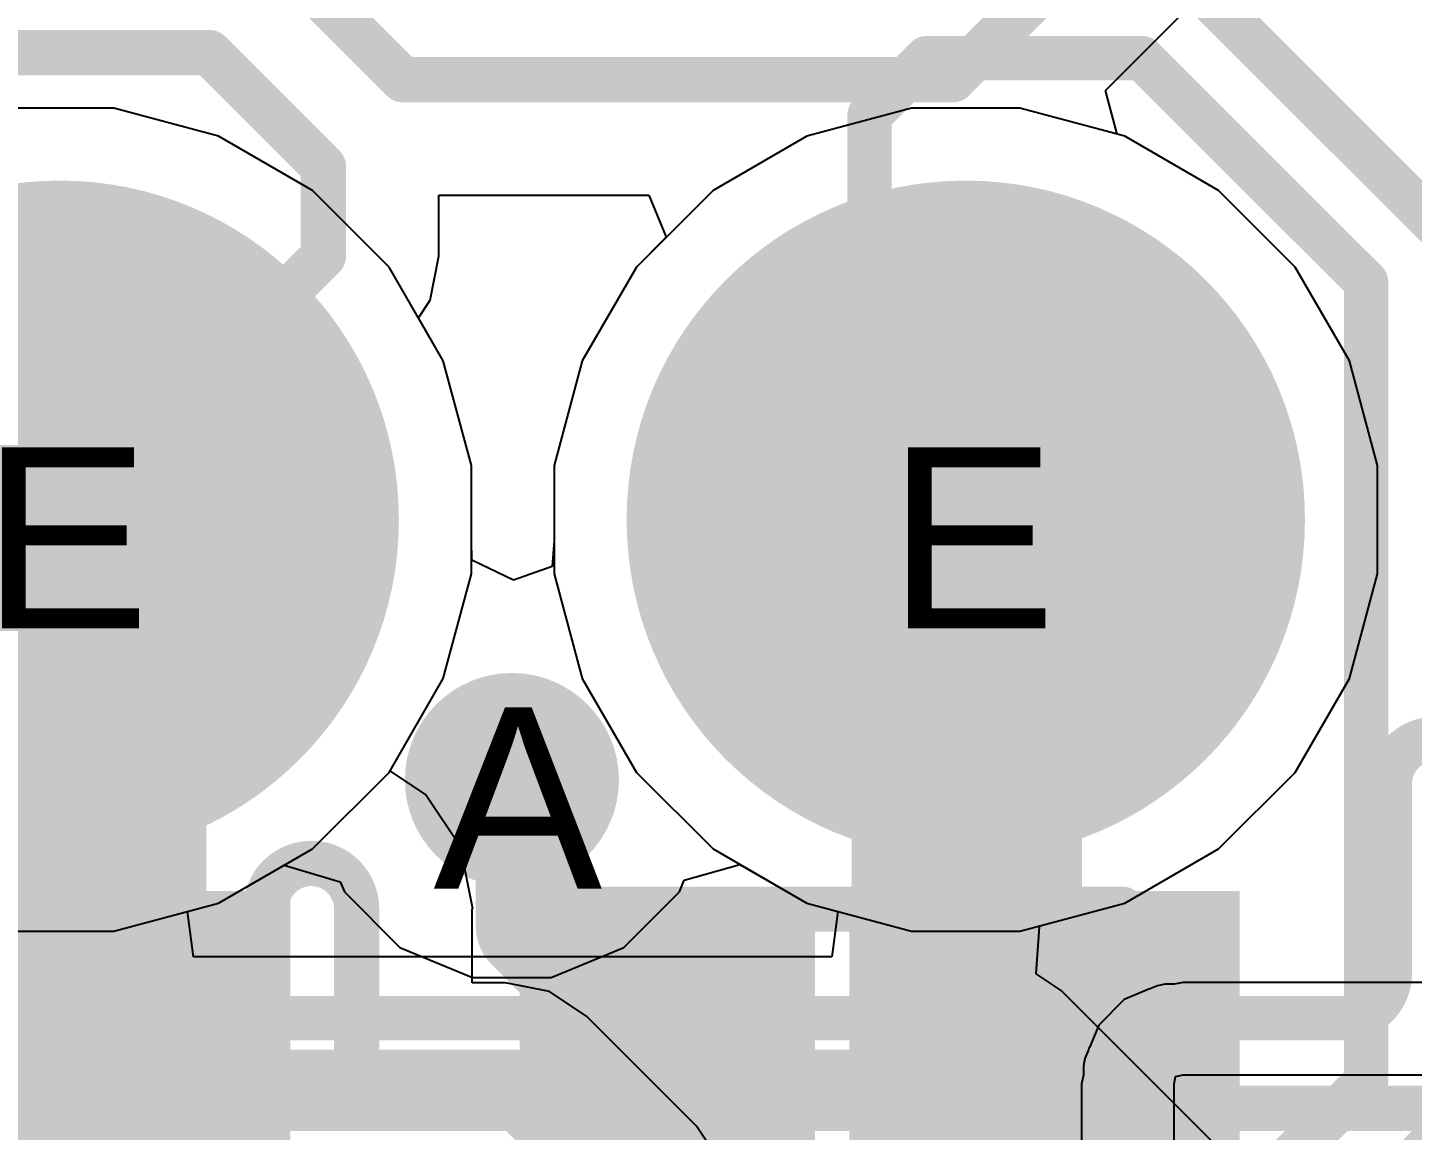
# Model space of a CAD drawing. Header units: inches. Extents: x 0 to 5271, y 0 to 5417.
# Drawn here: x 109.678 to 113.56, y 90.122 to 93.214 of the extents above; entities that cross this region are included whole.
import ezdxf

# ---------------------------------------------------------------- set-up
doc = ezdxf.new("R2010")
doc.units = ezdxf.units.IN
for name, color, linetype in [('Bottom Layer', 5, 'Continuous'), ('Bottom Overlay', 54, 'Continuous'), ('Bottom Paste', 16, 'Continuous'), ('Bottom Solder', 6, 'Continuous'), ('Drill Drawing', 1, 'Continuous'), ('L2_GND1', 16, 'Continuous'), ('L3_SIG1', 76, 'Continuous'), ('L4_PWR', 90, 'Continuous'), ('L5_GND2', 156, 'Continuous'), ('L6_SIG2', 130, 'Continuous'), ('L7_GND3', 216, 'Continuous'), ('Multi-Layer', 9, 'Continuous'), ('Pad Holes', 156, 'Continuous'), ('Top Layer', 1, 'Continuous'), ('Top Overlay', 2, 'Continuous'), ('Top Solder', 216, 'Continuous'), ('Via Holes', 16, 'Continuous')]:
    doc.layers.add(name, color=color, linetype=linetype)
doc.styles.add('Arial', font='', dxfattribs={"height": 0.2})
doc.styles.get('Arial').set_extended_font_data('Arial')

# ---------------------------------------------------------------- blocks, each defined once
blk = doc.blocks.new('HR911130C_519')
at = {"layer": 'Bottom Layer'}
h = blk.add_hatch(color=5, dxfattribs=at)
edge = h.paths.add_edge_path()
edge.add_arc((-1.905, -6.9184), 0.9, 0, 360)
h = blk.add_hatch(color=5, dxfattribs=at)
edge = h.paths.add_edge_path()
edge.add_arc((0.635, -6.9184), 0.9, 0, 360)
at = {"layer": 'Bottom Solder'}
h = blk.add_hatch(color=6, dxfattribs=at)
edge = h.paths.add_edge_path()
edge.add_arc((-1.905, -6.9184), 0.9508, 0, 360)
h = blk.add_hatch(color=6, dxfattribs=at)
edge = h.paths.add_edge_path()
edge.add_arc((0.635, -6.9184), 0.9508, 0, 360)
at = {"layer": 'L2_GND1'}
h = blk.add_hatch(color=16, dxfattribs=at)
edge = h.paths.add_edge_path()
edge.add_arc((-1.905, -6.9184), 0.9, 0, 360)
h = blk.add_hatch(color=16, dxfattribs=at)
edge = h.paths.add_edge_path()
edge.add_arc((0.635, -6.9184), 0.9, 0, 360)
at = {"layer": 'L3_SIG1'}
h = blk.add_hatch(color=76, dxfattribs=at)
edge = h.paths.add_edge_path()
edge.add_arc((-1.905, -6.9184), 0.9, 0, 360)
h = blk.add_hatch(color=76, dxfattribs=at)
edge = h.paths.add_edge_path()
edge.add_arc((0.635, -6.9184), 0.9, 0, 360)
at = {"layer": 'L4_PWR'}
h = blk.add_hatch(color=90, dxfattribs=at)
edge = h.paths.add_edge_path()
edge.add_arc((-1.905, -6.9184), 0.9, 0, 360)
h = blk.add_hatch(color=90, dxfattribs=at)
edge = h.paths.add_edge_path()
edge.add_arc((0.635, -6.9184), 0.9, 0, 360)
at = {"layer": 'L5_GND2'}
h = blk.add_hatch(color=156, dxfattribs=at)
edge = h.paths.add_edge_path()
edge.add_arc((-1.905, -6.9184), 0.9, 0, 360)
h = blk.add_hatch(color=156, dxfattribs=at)
edge = h.paths.add_edge_path()
edge.add_arc((0.635, -6.9184), 0.9, 0, 360)
at = {"layer": 'L6_SIG2'}
h = blk.add_hatch(color=130, dxfattribs=at)
edge = h.paths.add_edge_path()
edge.add_arc((-1.905, -6.9184), 0.9, 0, 360)
h = blk.add_hatch(color=130, dxfattribs=at)
edge = h.paths.add_edge_path()
edge.add_arc((0.635, -6.9184), 0.9, 0, 360)
at = {"layer": 'L7_GND3'}
h = blk.add_hatch(color=216, dxfattribs=at)
edge = h.paths.add_edge_path()
edge.add_arc((-1.905, -6.9184), 0.9, 0, 360)
h = blk.add_hatch(color=216, dxfattribs=at)
edge = h.paths.add_edge_path()
edge.add_arc((0.635, -6.9184), 0.9, 0, 360)
at = {"layer": 'Multi-Layer'}
h = blk.add_hatch(color=9, dxfattribs=at)
edge = h.paths.add_edge_path()
edge.add_arc((-1.905, -6.9184), 0.9, 0, 360)
h = blk.add_hatch(color=9, dxfattribs=at)
edge = h.paths.add_edge_path()
edge.add_arc((0.635, -6.9184), 0.9, 0, 360)
at = {"layer": 'Pad Holes'}
h = blk.add_hatch(color=7, dxfattribs=at)
edge = h.paths.add_edge_path()
edge.add_arc((-1.905, -6.9184), 0.45, 0, 360)
h = blk.add_hatch(color=7, dxfattribs=at)
edge = h.paths.add_edge_path()
edge.add_arc((0.635, -6.9184), 0.45, 0, 360)
at = {"layer": 'Top Layer'}
h = blk.add_hatch(color=1, dxfattribs=at)
edge = h.paths.add_edge_path()
edge.add_arc((-1.905, -6.9184), 0.9, 0, 360)
h = blk.add_hatch(color=1, dxfattribs=at)
edge = h.paths.add_edge_path()
edge.add_arc((0.635, -6.9184), 0.9, 0, 360)
at = {"layer": 'Top Solder'}
h = blk.add_hatch(color=216, dxfattribs=at)
edge = h.paths.add_edge_path()
edge.add_arc((-1.905, -6.9184), 0.9508, 0, 360)
h = blk.add_hatch(color=216, dxfattribs=at)
edge = h.paths.add_edge_path()
edge.add_arc((0.635, -6.9184), 0.9508, 0, 360)
at = {"layer": 'Top Overlay'}
blk.add_lwpolyline([(-8.001, -8.5694, 0.127, 0.127, 0), (8.001, -8.5694, 0.127, 0.127, 0)], format="xyseb", dxfattribs=at)
blk = doc.blocks.new('DFN1006_2L__B_554')
at = {"layer": 'Bottom Layer'}
for points in [[(-0.7, 0.33), (-0.15, 0.33), (-0.15, -0.33), (-0.7, -0.33)], [(0.15, 0.33), (0.7, 0.33), (0.7, -0.33), (0.15, -0.33)]]:
    blk.add_hatch(color=5, dxfattribs=at).paths.add_polyline_path(points)
at = {"layer": 'Bottom Overlay'}
blk.add_hatch(color=54, dxfattribs=at).paths.add_polyline_path([(-1.1425, -0.5083), (-0.8123, -0.5083), (-0.8123, 0.5077), (-1.1425, 0.5077)])
at = {"layer": 'Bottom Paste'}
for points in [[(-0.7, 0.33), (-0.15, 0.33), (-0.15, -0.33), (-0.7, -0.33)], [(0.15, 0.33), (0.7, 0.33), (0.7, -0.33), (0.15, -0.33)]]:
    blk.add_hatch(color=16, dxfattribs=at).paths.add_polyline_path(points)
at = {"layer": 'Bottom Solder'}
for points in [[(-0.8016, 0.4316), (-0.0484, 0.4316), (-0.0484, -0.4316), (-0.8016, -0.4316)], [(0.0484, 0.4316), (0.8016, 0.4316), (0.8016, -0.4316), (0.0484, -0.4316)]]:
    blk.add_hatch(color=6, dxfattribs=at).paths.add_polyline_path(points)
at = {"layer": 'Bottom Overlay'}
for points in [[(0.8128, 0.4572, 0.127, 0.127, 0), (-0.8128, 0.4572, 0.127, 0.127, 0)], [(-0.8128, 0.4572, 0.127, 0.127, 0), (-0.8128, -0.4572, 0.127, 0.127, 0)], [(0.8128, 0.4572, 0.127, 0.127, 0), (0.8128, -0.4572, 0.127, 0.127, 0)], [(0.8128, -0.4572, 0.127, 0.127, 0), (-0.8128, -0.4572, 0.127, 0.127, 0)]]:
    blk.add_lwpolyline(points, format="xyseb", dxfattribs=at)
for points in [[(-0.8446, 0.4572, 0.0635, 0.0635, 1), (-0.7811, 0.4572, 0.0635, 0.0635, 1)], [(-0.8446, 0.4572, 0.0635, 0.0635, 1), (-0.7811, 0.4572, 0.0635, 0.0635, 1)], [(0.781, 0.4572, 0.0635, 0.0635, 1), (0.8445, 0.4572, 0.0635, 0.0635, 1)], [(0.781, 0.4572, 0.0635, 0.0635, 1), (0.8445, 0.4572, 0.0635, 0.0635, 1)], [(-0.8446, -0.4572, 0.0635, 0.0635, 1), (-0.7811, -0.4572, 0.0635, 0.0635, 1)], [(-0.8446, -0.4572, 0.0635, 0.0635, 1), (-0.7811, -0.4572, 0.0635, 0.0635, 1)], [(0.781, -0.4572, 0.0635, 0.0635, 1), (0.8445, -0.4572, 0.0635, 0.0635, 1)], [(0.781, -0.4572, 0.0635, 0.0635, 1), (0.8445, -0.4572, 0.0635, 0.0635, 1)]]:
    blk.add_lwpolyline(points, format="xyseb", close=True, dxfattribs=at)
blk = doc.blocks.new('DFN1006_2L__B_555')
at = {"layer": 'Bottom Layer'}
for points in [[(-0.7, 0.33), (-0.15, 0.33), (-0.15, -0.33), (-0.7, -0.33)], [(0.15, 0.33), (0.7, 0.33), (0.7, -0.33), (0.15, -0.33)]]:
    blk.add_hatch(color=5, dxfattribs=at).paths.add_polyline_path(points)
at = {"layer": 'Bottom Overlay'}
blk.add_hatch(color=54, dxfattribs=at).paths.add_polyline_path([(-1.1435, -0.5081), (-0.8133, -0.5081), (-0.8133, 0.5079), (-1.1435, 0.5079)])
at = {"layer": 'Bottom Paste'}
for points in [[(-0.7, 0.33), (-0.15, 0.33), (-0.15, -0.33), (-0.7, -0.33)], [(0.15, 0.33), (0.7, 0.33), (0.7, -0.33), (0.15, -0.33)]]:
    blk.add_hatch(color=16, dxfattribs=at).paths.add_polyline_path(points)
at = {"layer": 'Bottom Solder'}
for points in [[(-0.8016, 0.4316), (-0.0484, 0.4316), (-0.0484, -0.4316), (-0.8016, -0.4316)], [(0.0484, 0.4316), (0.8016, 0.4316), (0.8016, -0.4316), (0.0484, -0.4316)]]:
    blk.add_hatch(color=6, dxfattribs=at).paths.add_polyline_path(points)
at = {"layer": 'Bottom Overlay'}
for points in [[(0.8128, 0.4572, 0.127, 0.127, 0), (-0.8128, 0.4572, 0.127, 0.127, 0)], [(-0.8128, 0.4572, 0.127, 0.127, 0), (-0.8128, -0.4572, 0.127, 0.127, 0)], [(0.8128, 0.4572, 0.127, 0.127, 0), (0.8128, -0.4572, 0.127, 0.127, 0)], [(0.8128, -0.4572, 0.127, 0.127, 0), (-0.8128, -0.4572, 0.127, 0.127, 0)]]:
    blk.add_lwpolyline(points, format="xyseb", dxfattribs=at)
for points in [[(-0.8445, 0.4572, 0.0635, 0.0635, 1), (-0.781, 0.4572, 0.0635, 0.0635, 1)], [(-0.8445, 0.4572, 0.0635, 0.0635, 1), (-0.781, 0.4572, 0.0635, 0.0635, 1)], [(0.7811, 0.4572, 0.0635, 0.0635, 1), (0.8446, 0.4572, 0.0635, 0.0635, 1)], [(0.7811, 0.4572, 0.0635, 0.0635, 1), (0.8446, 0.4572, 0.0635, 0.0635, 1)], [(-0.8445, -0.4572, 0.0635, 0.0635, 1), (-0.781, -0.4572, 0.0635, 0.0635, 1)], [(-0.8445, -0.4572, 0.0635, 0.0635, 1), (-0.781, -0.4572, 0.0635, 0.0635, 1)], [(0.7811, -0.4572, 0.0635, 0.0635, 1), (0.8446, -0.4572, 0.0635, 0.0635, 1)], [(0.7811, -0.4572, 0.0635, 0.0635, 1), (0.8446, -0.4572, 0.0635, 0.0635, 1)]]:
    blk.add_lwpolyline(points, format="xyseb", close=True, dxfattribs=at)

msp = doc.modelspace()

# ---------------------------------------------------------------- hatches: boundary and pattern name
at = {"layer": 'Bottom Layer'}
for points in [[(109.4024, 89.955), (110.1788, 89.955), (110.1788, 92.1232), (109.4024, 92.1232)], [(111.9885, 89.955), (112.6335, 89.955), (112.6335, 91.8344), (111.9885, 91.8344)]]:
    msp.add_hatch(color=5, dxfattribs=at).paths.add_polyline_path(points)
h = msp.add_hatch(color=5, dxfattribs=at)
edge = h.paths.add_edge_path()
edge.add_arc((111.0358, 91.1044), 0.3, 0, 360)
at = {"layer": 'L2_GND1'}
h = msp.add_hatch(color=16, dxfattribs=at)
edge = h.paths.add_edge_path()
edge.add_arc((111.0358, 91.1044), 0.3, 0, 360)
at = {"layer": 'L3_SIG1'}
h = msp.add_hatch(color=76, dxfattribs=at)
edge = h.paths.add_edge_path()
edge.add_arc((111.0358, 91.1044), 0.3, 0, 360)
at = {"layer": 'L4_PWR'}
h = msp.add_hatch(color=90, dxfattribs=at)
edge = h.paths.add_edge_path()
edge.add_arc((111.0358, 91.1044), 0.3, 0, 360)
at = {"layer": 'L5_GND2'}
h = msp.add_hatch(color=156, dxfattribs=at)
edge = h.paths.add_edge_path()
edge.add_arc((111.0358, 91.1044), 0.3, 0, 360)
at = {"layer": 'L6_SIG2'}
h = msp.add_hatch(color=130, dxfattribs=at)
edge = h.paths.add_edge_path()
edge.add_arc((111.0358, 91.1044), 0.3, 0, 360)
at = {"layer": 'L7_GND3'}
h = msp.add_hatch(color=216, dxfattribs=at)
edge = h.paths.add_edge_path()
edge.add_arc((111.0358, 91.1044), 0.3, 0, 360)
at = {"layer": 'Top Layer'}
h = msp.add_hatch(color=1, dxfattribs=at)
edge = h.paths.add_edge_path()
edge.add_arc((111.0358, 91.1044), 0.3, 0, 360)
at = {"layer": 'Via Holes'}
h = msp.add_hatch(color=7, dxfattribs=at)
edge = h.paths.add_edge_path()
edge.add_arc((111.0358, 91.1044), 0.15, 0, 360)

# ---------------------------------------------------------------- linework, layer by layer
at = {"layer": 'Bottom Layer'}
for points in [[(112.9062, 93.38, 0.1242, 0.1242, 0), (113.6816, 92.6045, 0.1242, 0.1242, 0)], [(112.0384, 92.9688, 0.1242, 0.1242, 0), (112.1984, 93.1288, 0.1242, 0.1242, 0)], [(112.1984, 93.1288, 0.1242, 0.1242, 0), (112.8021, 93.1288, 0.1242, 0.1242, 0)], [(112.8021, 93.1288, 0.1242, 0.1242, 0), (113.4305, 92.5005, 0.1242, 0.1242, 0)], [(112.0384, 92.1041, 0.1242, 0.1242, 0), (112.0384, 92.9688, 0.1242, 0.1242, 0)], [(113.4305, 90.2597, 0.1242, 0.1242, 0), (113.4305, 92.5005, 0.1242, 0.1242, 0)], [(112.0384, 92.1041, 0.1242, 0.1242, 0), (112.3082, 91.8344, 0.1242, 0.1242, 0)], [(111.0358, 91.1044, 0.3048, 0.3048, 0), (111.087, 91.0532, 0.3048, 0.3048, 0)], [(111.087, 90.6944, 0.3048, 0.3048, 0), (111.087, 91.0532, 0.3048, 0.3048, 0)], [(111.087, 90.6944, 0.3048, 0.3048, 0), (111.3189, 90.4626, 0.3048, 0.3048, 0)], [(111.3189, 90.4626, 0.3048, 0.3048, 0), (111.3858, 90.4626, 0.3048, 0.3048, 0)], [(111.3858, 90.4626, 0.3048, 0.3048, 0), (111.5084, 90.34, 0.3048, 0.3048, 0)], [(111.5084, 90.285, 0.3048, 0.3048, 0), (111.5084, 90.34, 0.3048, 0.3048, 0)], [(112.9453, 89.7746, 0.1242, 0.1242, 0), (113.4305, 90.2597, 0.1242, 0.1242, 0)], [(113.1229, 89.597, 0.1242, 0.1242, 0), (113.6816, 90.1557, 0.1242, 0.1242, 0)]]:
    msp.add_lwpolyline(points, format="xyseb", dxfattribs=at)
for points in [[(112.1674, 93.1288, 0.0621, 0.0621, 1), (112.2295, 93.1288, 0.0621, 0.0621, 1)], [(112.1674, 93.1288, 0.0621, 0.0621, 1), (112.2295, 93.1288, 0.0621, 0.0621, 1)], [(112.7711, 93.1288, 0.0621, 0.0621, 1), (112.8332, 93.1288, 0.0621, 0.0621, 1)], [(112.7711, 93.1288, 0.0621, 0.0621, 1), (112.8332, 93.1288, 0.0621, 0.0621, 1)], [(112.0074, 92.9688, 0.0621, 0.0621, 1), (112.0695, 92.9688, 0.0621, 0.0621, 1)], [(112.0074, 92.9688, 0.0621, 0.0621, 1), (112.0695, 92.9688, 0.0621, 0.0621, 1)], [(113.3994, 92.5005, 0.0621, 0.0621, 1), (113.4615, 92.5005, 0.0621, 0.0621, 1)], [(113.3994, 92.5005, 0.0621, 0.0621, 1), (113.4615, 92.5005, 0.0621, 0.0621, 1)], [(112.0074, 92.1041, 0.0621, 0.0621, 1), (112.0695, 92.1041, 0.0621, 0.0621, 1)], [(112.0074, 92.1041, 0.0621, 0.0621, 1), (112.0695, 92.1041, 0.0621, 0.0621, 1)], [(112.2771, 91.8344, 0.0621, 0.0621, 1), (112.3392, 91.8344, 0.0621, 0.0621, 1)], [(110.9596, 91.1044, 0.1524, 0.1524, 1), (111.112, 91.1044, 0.1524, 0.1524, 1)], [(111.0108, 91.0532, 0.1524, 0.1524, 1), (111.1632, 91.0532, 0.1524, 0.1524, 1)], [(111.0108, 91.0532, 0.1524, 0.1524, 1), (111.1632, 91.0532, 0.1524, 0.1524, 1)], [(111.0108, 90.6944, 0.1524, 0.1524, 1), (111.1632, 90.6944, 0.1524, 0.1524, 1)], [(111.0108, 90.6944, 0.1524, 0.1524, 1), (111.1632, 90.6944, 0.1524, 0.1524, 1)], [(111.2427, 90.4626, 0.1524, 0.1524, 1), (111.3951, 90.4626, 0.1524, 0.1524, 1)], [(111.2427, 90.4626, 0.1524, 0.1524, 1), (111.3951, 90.4626, 0.1524, 0.1524, 1)], [(111.3096, 90.4626, 0.1524, 0.1524, 1), (111.462, 90.4626, 0.1524, 0.1524, 1)], [(111.3096, 90.4626, 0.1524, 0.1524, 1), (111.462, 90.4626, 0.1524, 0.1524, 1)], [(111.4322, 90.34, 0.1524, 0.1524, 1), (111.5846, 90.34, 0.1524, 0.1524, 1)], [(111.4322, 90.34, 0.1524, 0.1524, 1), (111.5846, 90.34, 0.1524, 0.1524, 1)], [(111.4322, 90.285, 0.1524, 0.1524, 1), (111.5846, 90.285, 0.1524, 0.1524, 1)], [(113.3994, 90.2597, 0.0621, 0.0621, 1), (113.4615, 90.2597, 0.0621, 0.0621, 1)], [(113.3994, 90.2597, 0.0621, 0.0621, 1), (113.4615, 90.2597, 0.0621, 0.0621, 1)]]:
    msp.add_lwpolyline(points, format="xyseb", close=True, dxfattribs=at)
at = {"layer": 'L2_GND1'}
for p, q in [((109.9201, 92.9884), (109.6163, 92.9884)), ((110.2136, 92.9097), (109.9201, 92.9884)), ((112.1563, 92.9884), (111.8628, 92.9097)), ((112.4601, 92.9884), (112.1563, 92.9884)), ((112.7536, 92.9097), (112.4601, 92.9884)), ((110.4767, 92.7578), (110.2136, 92.9097)), ((111.8628, 92.9097), (111.5996, 92.7578)), ((113.0167, 92.7578), (112.7536, 92.9097)), ((110.6916, 92.5429), (110.4767, 92.7578)), ((111.5996, 92.7578), (111.3848, 92.5429)), ((113.2316, 92.5429), (113.0167, 92.7578)), ((110.8435, 92.2798), (110.6916, 92.5429)), ((111.3848, 92.5429), (111.2328, 92.2798)), ((113.3835, 92.2798), (113.2316, 92.5429)), ((110.9222, 91.9863), (110.8435, 92.2798)), ((111.2328, 92.2798), (111.1542, 91.9863)), ((113.4622, 91.9863), (113.3835, 92.2798)), ((110.9222, 91.7758), (110.9222, 91.9863)), ((111.1542, 91.9863), (111.1542, 91.7758)), ((113.4622, 91.6824), (113.4622, 91.9863)), ((110.9238, 91.7207), (110.9222, 91.7758)), ((111.1542, 91.7758), (111.1491, 91.7031)), ((111.0404, 91.6645), (110.9238, 91.7207)), ((111.1491, 91.7031), (111.0404, 91.6645)), ((113.3835, 91.3889), (113.4622, 91.6824)), ((113.2316, 91.1258), (113.3835, 91.3889)), ((113.0167, 90.9109), (113.2316, 91.1258)), ((112.7536, 90.759), (113.0167, 90.9109)), ((111.519, 90.8233), (111.6748, 90.8675)), ((111.6748, 90.8675), (111.8628, 90.759)), ((110.2136, 90.759), (110.3977, 90.8653)), ((110.3977, 90.8653), (110.5543, 90.8192)), ((110.5543, 90.8192), (110.5661, 90.7906)), ((110.5661, 90.7906), (110.722, 90.6348)), ((111.3496, 90.6348), (111.5055, 90.7906)), ((111.5055, 90.7906), (111.519, 90.8233)), ((109.9201, 90.6804), (110.2136, 90.759)), ((111.8628, 90.759), (112.1563, 90.6804)), ((112.4601, 90.6804), (112.7536, 90.759)), ((109.6163, 90.6804), (109.9201, 90.6804)), ((112.1563, 90.6804), (112.4601, 90.6804)), ((110.722, 90.6348), (110.9256, 90.5504)), ((111.146, 90.5504), (111.3496, 90.6348)), ((110.9256, 90.5504), (111.146, 90.5504))]:
    msp.add_line(p, q, dxfattribs=at)
at = {"layer": 'L3_SIG1'}
for p, q in [((112.6997, 93.038), (113.0236, 93.362)), ((112.7325, 92.9154), (112.6997, 93.038)), ((112.7536, 92.9097), (112.7325, 92.9154)), ((113.0167, 92.7578), (112.7536, 92.9097)), ((110.8312, 92.5736), (110.8312, 92.7443)), ((110.8312, 92.7443), (111.4201, 92.7443)), ((111.4201, 92.7443), (111.4687, 92.6269)), ((113.2316, 92.5429), (113.0167, 92.7578)), ((111.4687, 92.6269), (111.3848, 92.5429)), ((110.8065, 92.4498), (110.8312, 92.5736)), ((111.3848, 92.5429), (111.2328, 92.2798)), ((113.3835, 92.2798), (113.2316, 92.5429)), ((110.7737, 92.4007), (110.8065, 92.4498)), ((110.8435, 92.2798), (110.7737, 92.4007)), ((110.9222, 91.9863), (110.8435, 92.2798)), ((111.2328, 92.2798), (111.1542, 91.9863)), ((113.4622, 91.9863), (113.3835, 92.2798)), ((110.9222, 91.6824), (110.9222, 91.9863)), ((111.1542, 91.9863), (111.1542, 91.6824)), ((113.4622, 91.6824), (113.4622, 91.9863)), ((110.8435, 91.3889), (110.9222, 91.6824)), ((111.1542, 91.6824), (111.2328, 91.3889)), ((113.3835, 91.3889), (113.4622, 91.6824)), ((110.6943, 91.1304), (110.8435, 91.3889)), ((111.2328, 91.3889), (111.3848, 91.1258)), ((113.2316, 91.1258), (113.3835, 91.3889)), ((110.7939, 91.0639), (110.6943, 91.1304)), ((111.3848, 91.1258), (111.5996, 90.9109)), ((113.0167, 90.9109), (113.2316, 91.1258)), ((110.8921, 90.9168), (110.7939, 91.0639)), ((110.9266, 90.7434), (110.8921, 90.9168)), ((111.5996, 90.9109), (111.8628, 90.759)), ((112.7536, 90.759), (113.0167, 90.9109)), ((111.8628, 90.759), (112.1563, 90.6804)), ((112.4601, 90.6804), (112.7536, 90.759)), ((110.9241, 90.5357), (110.9241, 90.7434)), ((110.9241, 90.7434), (110.9266, 90.7434)), ((112.1563, 90.6804), (112.4601, 90.6804)), ((111.0174, 90.5357), (110.9241, 90.5357)), ((111.1413, 90.5111), (111.0174, 90.5357)), ((112.8183, 90.5168), (112.8152, 90.5147)), ((112.8221, 90.5175), (112.8183, 90.5168)), ((112.8457, 90.5273), (112.8221, 90.5175)), ((112.8669, 90.5315), (112.8457, 90.5273)), ((112.8924, 90.5315), (112.8669, 90.5315)), ((112.9175, 90.5365), (112.8924, 90.5315)), ((116.5859, 90.5365), (112.9175, 90.5365)), ((111.2463, 90.4409), (111.1413, 90.5111)), ((112.7523, 90.4886), (112.6808, 90.4172)), ((112.8152, 90.5147), (112.7523, 90.4886)), ((111.5533, 90.1339), (111.2463, 90.4409)), ((112.6808, 90.4172), (112.6548, 90.3543)), ((112.6422, 90.3238), (112.6379, 90.3026)), ((112.6519, 90.3474), (112.6422, 90.3238)), ((112.6527, 90.3511), (112.6519, 90.3474)), ((112.6548, 90.3543), (112.6527, 90.3511)), ((112.6379, 90.3026), (112.6379, 90.277)), ((112.6379, 90.277), (112.633, 90.252)), ((112.633, 90.252), (112.633, 88.809)), ((112.8919, 90.252), (112.8962, 90.2733)), ((112.8919, 88.55), (112.8919, 90.252)), ((112.8962, 90.2733), (112.9175, 90.2775)), ((112.9175, 90.2775), (116.5859, 90.2775)), ((111.6235, 90.0289), (111.5533, 90.1339))]:
    msp.add_line(p, q, dxfattribs=at)
for points in [[(112.2718, 93.068, 0.127, 0.127, 0), (113.5782, 94.3744, 0.127, 0.127, 0)], [(110.3241, 93.4744, 0.127, 0.127, 0), (110.7305, 93.068, 0.127, 0.127, 0)], [(109.4434, 93.1442, 0.127, 0.127, 0), (110.1874, 93.1442, 0.127, 0.127, 0)], [(110.1874, 93.1442, 0.127, 0.127, 0), (110.5074, 92.8241, 0.127, 0.127, 0)], [(110.7305, 93.068, 0.127, 0.127, 0), (112.2718, 93.068, 0.127, 0.127, 0)], [(110.5074, 92.5736, 0.127, 0.127, 0), (110.5074, 92.8241, 0.127, 0.127, 0)], [(109.7682, 91.8344, 0.127, 0.127, 0), (110.5074, 92.5736, 0.127, 0.127, 0)], [(110.3464, 90.7434, 0.127, 0.127, -1), (110.6004, 90.7434, 0.127, 0.127, 0)], [(109.8384, 90.6169, 0.127, 0.127, -1), (110.0924, 90.6169, 0.127, 0.127, 0)], [(110.3464, 90.339, 0.127, 0.127, 0), (110.3464, 90.7434, 0.127, 0.127, 0)], [(110.6004, 90.339, 0.127, 0.127, 0), (110.6004, 90.7434, 0.127, 0.127, 0)], [(109.8384, 90.339, 0.127, 0.127, 0), (109.8384, 90.6169, 0.127, 0.127, 0)], [(110.0924, 90.339, 0.127, 0.127, 0), (110.0924, 90.6169, 0.127, 0.127, 0)], [(109.8384, 90.339, 0.127, 0.127, -1), (109.5844, 90.339, 0.127, 0.127, 0)], [(110.3464, 90.339, 0.127, 0.127, -1), (110.0924, 90.339, 0.127, 0.127, 0)], [(110.7274, 90.212, 0.127, 0.127, -0.414214), (110.6004, 90.339, 0.127, 0.127, 0)], [(110.7274, 90.212, 0.127, 0.127, 0), (111.0174, 90.212, 0.127, 0.127, 0)], [(111.0174, 90.212, 0.127, 0.127, 0), (111.1719, 90.0575, 0.127, 0.127, 0)]]:
    msp.add_lwpolyline(points, format="xyseb", dxfattribs=at)
for points in [[(110.1556, 93.1442, 0.0635, 0.0635, 1), (110.2191, 93.1442, 0.0635, 0.0635, 1)], [(110.1556, 93.1442, 0.0635, 0.0635, 1), (110.2191, 93.1442, 0.0635, 0.0635, 1)], [(110.6988, 93.068, 0.0635, 0.0635, 1), (110.7623, 93.068, 0.0635, 0.0635, 1)], [(110.6988, 93.068, 0.0635, 0.0635, 1), (110.7623, 93.068, 0.0635, 0.0635, 1)], [(112.24, 93.068, 0.0635, 0.0635, 1), (112.3035, 93.068, 0.0635, 0.0635, 1)], [(112.24, 93.068, 0.0635, 0.0635, 1), (112.3035, 93.068, 0.0635, 0.0635, 1)], [(110.4757, 92.8241, 0.0635, 0.0635, 1), (110.5392, 92.8241, 0.0635, 0.0635, 1)], [(110.4757, 92.8241, 0.0635, 0.0635, 1), (110.5392, 92.8241, 0.0635, 0.0635, 1)], [(110.4757, 92.5736, 0.0635, 0.0635, 1), (110.5392, 92.5736, 0.0635, 0.0635, 1)], [(110.4757, 92.5736, 0.0635, 0.0635, 1), (110.5392, 92.5736, 0.0635, 0.0635, 1)], [(109.7364, 91.8344, 0.0635, 0.0635, 1), (109.7999, 91.8344, 0.0635, 0.0635, 1)], [(110.3147, 90.7434, 0.0635, 0.0635, 1), (110.3782, 90.7434, 0.0635, 0.0635, 1)], [(110.3147, 90.7434, 0.0635, 0.0635, 1), (110.3782, 90.7434, 0.0635, 0.0635, 1)], [(110.5687, 90.7434, 0.0635, 0.0635, 1), (110.6322, 90.7434, 0.0635, 0.0635, 1)], [(110.5687, 90.7434, 0.0635, 0.0635, 1), (110.6322, 90.7434, 0.0635, 0.0635, 1)], [(109.8067, 90.6169, 0.0635, 0.0635, 1), (109.8702, 90.6169, 0.0635, 0.0635, 1)], [(109.8067, 90.6169, 0.0635, 0.0635, 1), (109.8702, 90.6169, 0.0635, 0.0635, 1)], [(110.0607, 90.6169, 0.0635, 0.0635, 1), (110.1242, 90.6169, 0.0635, 0.0635, 1)], [(110.0607, 90.6169, 0.0635, 0.0635, 1), (110.1242, 90.6169, 0.0635, 0.0635, 1)], [(109.8067, 90.339, 0.0635, 0.0635, 1), (109.8702, 90.339, 0.0635, 0.0635, 1)], [(109.8067, 90.339, 0.0635, 0.0635, 1), (109.8702, 90.339, 0.0635, 0.0635, 1)], [(110.0607, 90.339, 0.0635, 0.0635, 1), (110.1242, 90.339, 0.0635, 0.0635, 1)], [(110.0607, 90.339, 0.0635, 0.0635, 1), (110.1242, 90.339, 0.0635, 0.0635, 1)], [(110.3147, 90.339, 0.0635, 0.0635, 1), (110.3782, 90.339, 0.0635, 0.0635, 1)], [(110.3147, 90.339, 0.0635, 0.0635, 1), (110.3782, 90.339, 0.0635, 0.0635, 1)], [(110.5687, 90.339, 0.0635, 0.0635, 1), (110.6322, 90.339, 0.0635, 0.0635, 1)], [(110.5687, 90.339, 0.0635, 0.0635, 1), (110.6322, 90.339, 0.0635, 0.0635, 1)], [(110.6957, 90.212, 0.0635, 0.0635, 1), (110.7592, 90.212, 0.0635, 0.0635, 1)], [(110.6957, 90.212, 0.0635, 0.0635, 1), (110.7592, 90.212, 0.0635, 0.0635, 1)], [(110.9856, 90.212, 0.0635, 0.0635, 1), (111.0491, 90.212, 0.0635, 0.0635, 1)], [(110.9856, 90.212, 0.0635, 0.0635, 1), (111.0491, 90.212, 0.0635, 0.0635, 1)]]:
    msp.add_lwpolyline(points, format="xyseb", close=True, dxfattribs=at)
at = {"layer": 'L4_PWR'}
for p, q in [((109.9201, 92.9884), (109.6163, 92.9884)), ((110.2136, 92.9097), (109.9201, 92.9884)), ((112.1563, 92.9884), (111.8628, 92.9097)), ((112.4601, 92.9884), (112.1563, 92.9884)), ((112.7536, 92.9097), (112.4601, 92.9884)), ((110.4767, 92.7578), (110.2136, 92.9097)), ((111.8628, 92.9097), (111.5996, 92.7578)), ((113.0167, 92.7578), (112.7536, 92.9097)), ((110.6916, 92.5429), (110.4767, 92.7578)), ((111.5996, 92.7578), (111.3848, 92.5429)), ((113.2316, 92.5429), (113.0167, 92.7578)), ((110.8435, 92.2798), (110.6916, 92.5429)), ((111.3848, 92.5429), (111.2328, 92.2798)), ((113.3835, 92.2798), (113.2316, 92.5429)), ((110.9222, 91.9863), (110.8435, 92.2798)), ((111.2328, 92.2798), (111.1542, 91.9863)), ((113.4622, 91.9863), (113.3835, 92.2798)), ((110.9222, 91.7758), (110.9222, 91.9863)), ((111.1542, 91.9863), (111.1542, 91.7758)), ((113.4622, 91.6824), (113.4622, 91.9863)), ((110.9238, 91.7207), (110.9222, 91.7758)), ((111.1542, 91.7758), (111.1491, 91.7031)), ((111.0404, 91.6645), (110.9238, 91.7207)), ((111.1491, 91.7031), (111.0404, 91.6645)), ((113.3835, 91.3889), (113.4622, 91.6824)), ((113.2316, 91.1258), (113.3835, 91.3889)), ((113.0167, 90.9109), (113.2316, 91.1258)), ((112.7536, 90.759), (113.0167, 90.9109)), ((111.519, 90.8233), (111.6748, 90.8675)), ((111.6748, 90.8675), (111.8628, 90.759)), ((110.2136, 90.759), (110.3977, 90.8653)), ((110.3977, 90.8653), (110.5543, 90.8192)), ((110.5543, 90.8192), (110.5661, 90.7906)), ((110.5661, 90.7906), (110.722, 90.6348)), ((111.3496, 90.6348), (111.5055, 90.7906)), ((111.5055, 90.7906), (111.519, 90.8233)), ((109.9201, 90.6804), (110.2136, 90.759)), ((111.8628, 90.759), (112.1563, 90.6804)), ((112.4601, 90.6804), (112.7536, 90.759)), ((109.6163, 90.6804), (109.9201, 90.6804)), ((112.1563, 90.6804), (112.4601, 90.6804)), ((110.722, 90.6348), (110.9256, 90.5504)), ((111.146, 90.5504), (111.3496, 90.6348)), ((110.9256, 90.5504), (111.146, 90.5504))]:
    msp.add_line(p, q, dxfattribs=at)
at = {"layer": 'L5_GND2'}
for p, q in [((109.9201, 92.9884), (109.6163, 92.9884)), ((110.2136, 92.9097), (109.9201, 92.9884)), ((112.1563, 92.9884), (111.8628, 92.9097)), ((112.4601, 92.9884), (112.1563, 92.9884)), ((112.7536, 92.9097), (112.4601, 92.9884)), ((110.4767, 92.7578), (110.2136, 92.9097)), ((111.8628, 92.9097), (111.5996, 92.7578)), ((113.0167, 92.7578), (112.7536, 92.9097)), ((110.6916, 92.5429), (110.4767, 92.7578)), ((111.5996, 92.7578), (111.3848, 92.5429)), ((113.2316, 92.5429), (113.0167, 92.7578)), ((110.8435, 92.2798), (110.6916, 92.5429)), ((111.3848, 92.5429), (111.2328, 92.2798)), ((113.3835, 92.2798), (113.2316, 92.5429)), ((110.9222, 91.9863), (110.8435, 92.2798)), ((111.2328, 92.2798), (111.1542, 91.9863)), ((113.4622, 91.9863), (113.3835, 92.2798)), ((110.9222, 91.6824), (110.9222, 91.9863)), ((111.1542, 91.9863), (111.1542, 91.6824)), ((113.4622, 91.6824), (113.4622, 91.9863)), ((110.8435, 91.3889), (110.9222, 91.6824)), ((111.1542, 91.6824), (111.2328, 91.3889)), ((113.3835, 91.3889), (113.4622, 91.6824)), ((110.6916, 91.1258), (110.8435, 91.3889)), ((111.2328, 91.3889), (111.3848, 91.1258)), ((113.2316, 91.1258), (113.3835, 91.3889)), ((110.4767, 90.9109), (110.6916, 91.1258)), ((111.3848, 91.1258), (111.5996, 90.9109)), ((113.0167, 90.9109), (113.2316, 91.1258)), ((110.2136, 90.759), (110.4767, 90.9109)), ((111.5996, 90.9109), (111.8628, 90.759)), ((112.7536, 90.759), (113.0167, 90.9109)), ((109.9201, 90.6804), (110.2136, 90.759)), ((111.8628, 90.759), (112.1563, 90.6804)), ((112.4601, 90.6804), (112.7536, 90.759)), ((109.6163, 90.6804), (109.9201, 90.6804)), ((112.1563, 90.6804), (112.4601, 90.6804))]:
    msp.add_line(p, q, dxfattribs=at)
at = {"layer": 'L6_SIG2'}
for p, q in [((109.9201, 92.9884), (109.6163, 92.9884)), ((110.2136, 92.9097), (109.9201, 92.9884)), ((112.1563, 92.9884), (111.8628, 92.9097)), ((112.4601, 92.9884), (112.1563, 92.9884)), ((112.7536, 92.9097), (112.4601, 92.9884)), ((110.4767, 92.7578), (110.2136, 92.9097)), ((111.8628, 92.9097), (111.5996, 92.7578)), ((113.0167, 92.7578), (112.7536, 92.9097)), ((110.6916, 92.5429), (110.4767, 92.7578)), ((111.5996, 92.7578), (111.3848, 92.5429)), ((113.2316, 92.5429), (113.0167, 92.7578)), ((110.8435, 92.2798), (110.6916, 92.5429)), ((111.3848, 92.5429), (111.2328, 92.2798)), ((113.3835, 92.2798), (113.2316, 92.5429)), ((110.9222, 91.9863), (110.8435, 92.2798)), ((111.2328, 92.2798), (111.1542, 91.9863)), ((113.4622, 91.9863), (113.3835, 92.2798)), ((110.9222, 91.6824), (110.9222, 91.9863)), ((111.1542, 91.9863), (111.1542, 91.6824)), ((113.4622, 91.6824), (113.4622, 91.9863)), ((110.8435, 91.3889), (110.9222, 91.6824)), ((111.1542, 91.6824), (111.2328, 91.3889)), ((113.3835, 91.3889), (113.4622, 91.6824)), ((110.6916, 91.1258), (110.8435, 91.3889)), ((111.2328, 91.3889), (111.3848, 91.1258)), ((113.2316, 91.1258), (113.3835, 91.3889)), ((110.4767, 90.9109), (110.6916, 91.1258)), ((111.3848, 91.1258), (111.5996, 90.9109)), ((113.0167, 90.9109), (113.2316, 91.1258)), ((110.2136, 90.759), (110.4767, 90.9109)), ((111.5996, 90.9109), (111.8628, 90.759)), ((112.7536, 90.759), (113.0167, 90.9109)), ((110.1266, 90.7357), (110.2136, 90.759)), ((111.8628, 90.759), (111.9497, 90.7357)), ((112.5157, 90.6953), (112.7536, 90.759)), ((110.1434, 90.6087), (110.1266, 90.7357)), ((111.9497, 90.7357), (111.933, 90.6087)), ((112.5054, 90.561), (112.5145, 90.6922)), ((112.5145, 90.6922), (112.5157, 90.6953)), ((111.933, 90.6087), (110.1434, 90.6087)), ((112.576, 90.5139), (112.5054, 90.561)), ((113.2795, 89.8104), (112.576, 90.5139))]:
    msp.add_line(p, q, dxfattribs=at)
for points in [[(109.3412, 90.285, 0.127, 0.127, 0), (112.3471, 90.285, 0.127, 0.127, 0)], [(112.3471, 90.285, 0.127, 0.127, 0), (113.4909, 89.1412, 0.127, 0.127, 0)]]:
    msp.add_lwpolyline(points, format="xyseb", dxfattribs=at)
msp.add_lwpolyline([(112.3153, 90.285, 0.0635, 0.0635, 1), (112.3788, 90.285, 0.0635, 0.0635, 1)], format="xyseb", close=True, dxfattribs=at)
msp.add_lwpolyline([(112.3153, 90.285, 0.0635, 0.0635, 1), (112.3788, 90.285, 0.0635, 0.0635, 1)], format="xyseb", close=True, dxfattribs=at)
at = {"layer": 'L7_GND3'}
for p, q in [((109.9201, 92.9884), (109.6163, 92.9884)), ((110.2136, 92.9097), (109.9201, 92.9884)), ((112.1563, 92.9884), (111.8628, 92.9097)), ((112.4601, 92.9884), (112.1563, 92.9884)), ((112.7536, 92.9097), (112.4601, 92.9884)), ((110.4767, 92.7578), (110.2136, 92.9097)), ((111.8628, 92.9097), (111.5996, 92.7578)), ((113.0167, 92.7578), (112.7536, 92.9097)), ((110.6916, 92.5429), (110.4767, 92.7578)), ((111.5996, 92.7578), (111.3848, 92.5429)), ((113.2316, 92.5429), (113.0167, 92.7578)), ((110.8435, 92.2798), (110.6916, 92.5429)), ((111.3848, 92.5429), (111.2328, 92.2798)), ((113.3835, 92.2798), (113.2316, 92.5429)), ((110.9222, 91.9863), (110.8435, 92.2798)), ((111.2328, 92.2798), (111.1542, 91.9863)), ((113.4622, 91.9863), (113.3835, 92.2798)), ((110.9222, 91.6824), (110.9222, 91.9863)), ((111.1542, 91.9863), (111.1542, 91.6824)), ((113.4622, 91.6824), (113.4622, 91.9863)), ((110.8435, 91.3889), (110.9222, 91.6824)), ((111.1542, 91.6824), (111.2328, 91.3889)), ((113.3835, 91.3889), (113.4622, 91.6824)), ((110.6916, 91.1258), (110.8435, 91.3889)), ((111.2328, 91.3889), (111.3848, 91.1258)), ((113.2316, 91.1258), (113.3835, 91.3889)), ((110.4767, 90.9109), (110.6916, 91.1258)), ((111.3848, 91.1258), (111.5996, 90.9109)), ((113.0167, 90.9109), (113.2316, 91.1258)), ((110.2136, 90.759), (110.4767, 90.9109)), ((111.5996, 90.9109), (111.8628, 90.759)), ((112.7536, 90.759), (113.0167, 90.9109)), ((109.9201, 90.6804), (110.2136, 90.759)), ((111.8628, 90.759), (112.1563, 90.6804)), ((112.4601, 90.6804), (112.7536, 90.759)), ((109.6163, 90.6804), (109.9201, 90.6804)), ((112.1563, 90.6804), (112.4601, 90.6804))]:
    msp.add_line(p, q, dxfattribs=at)
at = {"layer": 'Top Layer'}
for points in [[(113.4971, 91.0939, 0.1242, 0.1242, -0.414214), (113.6227, 91.2195, 0.1242, 0.1242, 0)], [(113.4971, 90.5619, 0.1242, 0.1242, 0), (113.4971, 91.0939, 0.1242, 0.1242, 0)], [(113.4971, 90.5619, 0.1242, 0.1242, -0.414214), (113.3715, 90.4363, 0.1242, 0.1242, 0)], [(109.3344, 90.4363, 0.1242, 0.1242, 0), (113.3094, 90.4363, 0.1242, 0.1242, 0)], [(113.3094, 90.4363, 0.1242, 0.1242, 0), (113.3715, 90.4363, 0.1242, 0.1242, 0)], [(109.4385, 90.1851, 0.1242, 0.1242, 0), (114.085, 90.1851, 0.1242, 0.1242, 0)]]:
    msp.add_lwpolyline(points, format="xyseb", dxfattribs=at)
for points in [[(113.4661, 91.0939, 0.0621, 0.0621, 1), (113.5282, 91.0939, 0.0621, 0.0621, 1)], [(113.4661, 91.0939, 0.0621, 0.0621, 1), (113.5282, 91.0939, 0.0621, 0.0621, 1)], [(113.4661, 90.5619, 0.0621, 0.0621, 1), (113.5282, 90.5619, 0.0621, 0.0621, 1)], [(113.4661, 90.5619, 0.0621, 0.0621, 1), (113.5282, 90.5619, 0.0621, 0.0621, 1)], [(113.2784, 90.4363, 0.0621, 0.0621, 1), (113.3405, 90.4363, 0.0621, 0.0621, 1)], [(113.2784, 90.4363, 0.0621, 0.0621, 1), (113.3405, 90.4363, 0.0621, 0.0621, 1)], [(113.3405, 90.4363, 0.0621, 0.0621, 1), (113.4026, 90.4363, 0.0621, 0.0621, 1)], [(113.3405, 90.4363, 0.0621, 0.0621, 1), (113.4026, 90.4363, 0.0621, 0.0621, 1)]]:
    msp.add_lwpolyline(points, format="xyseb", close=True, dxfattribs=at)

# ---------------------------------------------------------------- block references
msp.add_blockref('HR911130C_519', (111.6732, 98.7528))
at = {"rotation": 180}
for name, p in [('DFN1006_2L__B_555', (109.2712, 90.285)), ('DFN1006_2L__B_554', (111.9335, 90.285))]:
    msp.add_blockref(name, p, dxfattribs=at)

# ---------------------------------------------------------------- texts
at = {"layer": 'Drill Drawing', "style": 'Arial'}
for s, p in [('E', (109.5481, 91.5296)), ('E', (112.0881, 91.5296)), ('A', (110.8157, 90.7997))]:
    msp.add_text(s, height=0.508, dxfattribs=at).set_placement(p)

doc.saveas('drawing.dxf')
